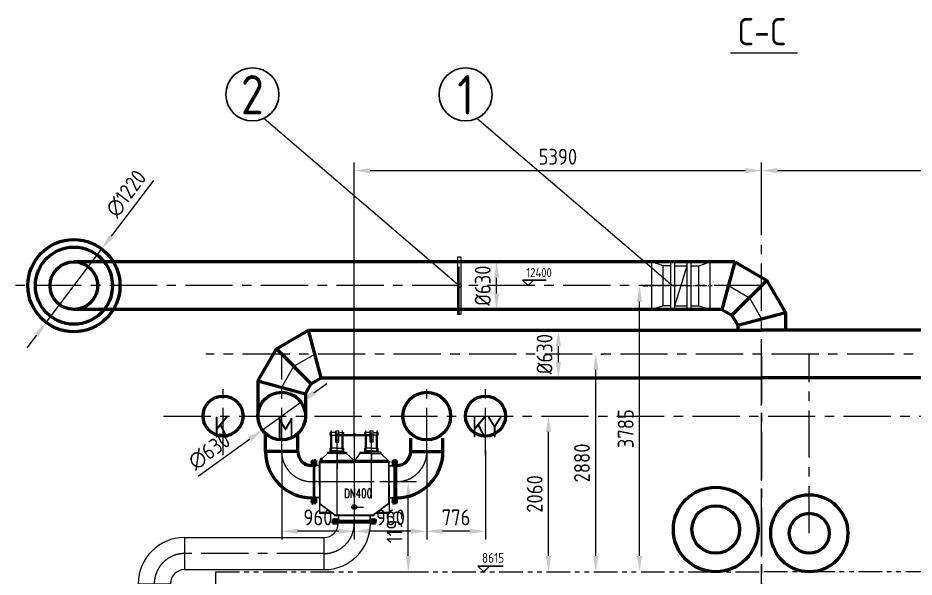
# Model space of a CAD drawing. Header units: millimetres. Extents: x 188205 to 604756, y -401673 to 15123.
# Drawn here: x 370636 to 382495, y -221985 to -214590 of the extents above; entities that cross this region are included whole.
import ezdxf
from ezdxf.enums import TextEntityAlignment as Align

# ---------------------------------------------------------------- set-up
doc = ezdxf.new("R2010")
doc.units = ezdxf.units.MM
doc.header["$LTSCALE"] = 500
for name, pattern in [('CENTER', [2, 1.25, -0.25, 0.25, -0.25]), ('CONTINOUS', [0]), ('DASHED2', [0.375, 0.25, -0.125]), ('PHANTOM2', [1.25, 0.625, -0.125, 0.125, -0.125, 0.125, -0.125])]:
    doc.linetypes.add(name, pattern=pattern)
for name, color, linetype, lineweight in [('2D', 4, 'PHANTOM2', 20), ('air-smoke', 5, 'Continuous', 50), ('BIAOZHU', 3, 'Continuous', 25), ('gas', 2, 'Continuous', 50), ('gas-smoke', 6, 'Continuous', 50), ('POU', 4, 'Continuous', 20), ('SHI', 7, 'Continuous', 40), ('WEN', 3, 'Continuous', 20), ('XU', 6, 'DASHED2', 20), ('ZHONG', 1, 'CENTER', 20), ('中心线', 1, 'CENTER', 18), ('尺寸', 4, 'Continuous', 18)]:
    doc.layers.add(name, color=color, linetype=linetype, lineweight=lineweight)
doc.layers.add('air', color=7, linetype='Continuous', lineweight=50, true_color=0x77bec0)
doc.layers.add('CENTR', color=1, linetype='CENTER')
doc.layers.add('dim', color=7, linetype='Continuous')
doc.styles.add('ACC', font='simplex.shx', dxfattribs={"width": 0.75, "bigfont": 'hztxt.shx'})
doc.styles.add('GB', font='gbenor.shx', dxfattribs={"bigfont": 'gbcbig.shx'})
doc.dimstyles.new('ISO-60', dxfattribs={"dimscale": 60, "dimtxt": 3.5, "dimasz": 3.5, "dimexe": 1.8, "dimexo": 1.25, "dimgap": 1.3, "dimtad": 1, "dimrnd": 1, "dimdsep": 46, "dimtxsty": 'GB', "dimcen": 0, "dimclrd": 3, "dimclre": 3, "dimclrt": 256, "dimadec": 0, "dimazin": 0, "dimtfac": 1, "dimtix": 1, "dimtmove": 0, "dimatfit": 3, "dimldrblk": 'DOTSMALL', "dimfxl": 0, "dimlwd": 20, "dimlwe": 20, "dimarcsym": 0})
pattern_1 = [(225, (8646.2436, 8383.133), (-2.245064, 2.245064), [])]
pattern_2 = [(315, (-8646.2567, 8383.133), (2.245064, 2.245064), [])]
pattern_3 = [(45, (-8100.633, -9139.6654), (-2.245064, 2.245064), [])]
pattern_4 = [(225.002762, (9715.9156, 8383.5757), (-2.2451723, 2.2449558), [])]
pattern_5 = [(315, (-9716.3328, 8383.133), (2.245064, 2.245064), [])]

# ---------------------------------------------------------------- blocks, each defined once
blk = doc.blocks.new('正标高')
at = {"layer": 'BIAOZHU'}
for p, q in [((-2.4, 2.4), (8, 2.4)), ((-2.4, 2.4), (0, 0)), ((2.4, 2.4), (0, 0))]:
    blk.add_line(p, q, dxfattribs=at)
at = {"layer": 'BIAOZHU', "style": 'GB'}
blk.add_attdef('1000', (-0.7624, 3.76), '', height=4, dxfattribs=at)
at = {"layer": 'BIAOZHU', "style": 'GB', "flags": 10}
blk.add_attdef('+', (-3.12, 3.76), '', height=4, dxfattribs=at)
blk = doc.blocks.new('A$C684A07F7')
for p, q in [((1105, 5914.01), (8325, 5914.01)), ((1105, 5014.01), (1105, 5914.01)), ((15545, 5914.01), (8325, 5914.01))]:
    blk.add_line(p, q)
at = {"layer": 'CENTR'}
blk.add_line((8325, 8765.59), (8325, -1633.89), dxfattribs=at)
at = {"layer": 'WEN'}
ref = blk.add_blockref('正标高', (4648.74, 5914.01), dxfattribs=dict(at, xscale=32, yscale=32, zscale=32))
ref.add_attrib('1000', '8615', (4624.34, 6034.33), dxfattribs={"layer": 'BIAOZHU', "height": 128, "style": 'GB'})
blk = doc.blocks.new('蝶阀-DN300')
at = {"linetype": 'CONTINOUS'}
for p, q in [((-220, 226), (220, 226)), ((-220, 226), (-220, 178)), ((-220, 202), (220, 202)), ((-220, 178), (220, 178)), ((-162, 178), (-162, 48)), ((-162, 178), (162, 48)), ((162, 178), (162, 48)), ((220, 226), (220, 178)), ((-220, 48), (220, 48)), ((-220, 48), (-220, 0)), ((-220, 24), (220, 24)), ((-220, 0), (220, 0)), ((220, 48), (220, 0))]:
    blk.add_line(p, q, dxfattribs=at)
at = {"layer": '中心线', "ltscale": 0.04}
for p, q in [((-198, 239), (-198, 164)), ((198, 239), (198, 164)), ((-198, -13), (-198, 62)), ((198, -13), (198, 62))]:
    blk.add_line(p, q, dxfattribs=at)
at = {"layer": '中心线', "ltscale": 0.1}
blk.add_line((0, 258), (0, -52), dxfattribs=at)
blk = doc.blocks.new('A$C14AE279B')
at = {"layer": 'POU'}
h = blk.add_hatch(dxfattribs=at)
h.set_pattern_fill('ANSI31', color=256, style=0)
h.set_pattern_definition(pattern_3)
h.paths.add_polyline_path([(38, 16), (69, 16), (69, 42), (42, 42), (39, 39), (38, 39)])
h.paths.add_polyline_path([(12, 39), (0, 39), (0, 16), (12, 16)])
h = blk.add_hatch(dxfattribs=at)
h.set_pattern_fill('ANSI31', color=256, style=0)
h.set_pattern_definition(pattern_3)
h.paths.add_polyline_path([(527, 39), (527, 39), (524, 42), (497, 42), (497, 16), (527, 16)])
h.paths.add_polyline_path([(553, 16), (565, 16), (565, 39), (553, 39)])
at = {"layer": 'SHI'}
for p, q in [((0, 39), (39, 39)), ((0, 16), (0, 39)), ((0, 16), (70, 16)), ((12, 16), (12, 39)), ((38, 16), (38, 39)), ((42, 42), (39, 39)), ((42, 42), (524, 42)), ((69, 16), (69, 42)), ((496, 16), (565, 16)), ((497, 16), (497, 42)), ((524, 42), (527, 39)), ((527, 39), (565, 39)), ((527, 16), (527, 39)), ((553, 16), (553, 39)), ((565, 16), (565, 39))]:
    blk.add_line(p, q, dxfattribs=at)
at = {"layer": 'ZHONG'}
for p, q in [((25, 0), (25, 52)), ((283, 0), (283, 52)), ((540, 0), (540, 52))]:
    blk.add_line(p, q, dxfattribs=at)
blk = doc.blocks.new('wf-3tf-dn400-a')
at = {"layer": 'POU'}
h = blk.add_hatch(dxfattribs=at)
h.set_pattern_fill('ANSI31', color=256, angle=-90, style=0)
h.set_pattern_definition(pattern_5)
h.paths.add_polyline_path([(-561, 244), (-561, 214), (-535, 214), (-535, 241), (-538, 244), (-538, 244)])
h.paths.add_polyline_path([(-538, 270), (-538, 282), (-561, 282), (-561, 270)])
h = blk.add_hatch(dxfattribs=at)
h.set_pattern_fill('ANSI31', color=256, style=0)
h.set_pattern_definition(pattern_1)
h.paths.add_polyline_path([(-509, 244), (-509, 214), (-535, 214), (-535, 241), (-532, 244), (-532, 244)])
h.paths.add_polyline_path([(-532, 270), (-532, 282), (-509, 282), (-509, 270)])
h = blk.add_hatch(dxfattribs=at)
h.set_pattern_fill('ANSI31', color=256, angle=-90, style=0)
h.set_pattern_definition(pattern_2)
h.paths.add_polyline_path([(509, 244), (509, 214), (535, 214), (535, 241), (532, 244), (532, 244)])
h.paths.add_polyline_path([(532, 270), (532, 282), (509, 282), (509, 270)])
h = blk.add_hatch(dxfattribs=at)
h.set_pattern_fill('ANSI31', color=256, style=0)
h.set_pattern_definition(pattern_4)
h.paths.add_polyline_path([(561, 244), (561, 214), (535, 214), (535, 241), (538, 244), (538, 244)])
h.paths.add_polyline_path([(538, 270), (538, 282), (561, 282), (561, 270)])
h = blk.add_hatch(dxfattribs=at)
h.set_pattern_fill('ANSI31', color=256, angle=-90, style=0)
h.set_pattern_definition(pattern_5)
h.paths.add_polyline_path([(-538, -245), (-538, -244), (-535, -241), (-535, -214), (-561, -214), (-561, -245)])
h.paths.add_polyline_path([(-561, -271), (-561, -283), (-538, -283), (-538, -271)])
h = blk.add_hatch(dxfattribs=at)
h.set_pattern_fill('ANSI31', color=256, style=0)
h.set_pattern_definition(pattern_1)
h.paths.add_polyline_path([(-532, -245), (-532, -244), (-535, -241), (-535, -214), (-509, -214), (-509, -245)])
h.paths.add_polyline_path([(-509, -271), (-509, -283), (-532, -283), (-532, -271)])
h = blk.add_hatch(dxfattribs=at)
h.set_pattern_fill('ANSI31', color=256, angle=-90, style=0)
h.set_pattern_definition(pattern_2)
h.paths.add_polyline_path([(532, -245), (532, -244), (535, -241), (535, -214), (509, -214), (509, -245)])
h.paths.add_polyline_path([(509, -271), (509, -283), (532, -283), (532, -271)])
h = blk.add_hatch(dxfattribs=at)
h.set_pattern_fill('ANSI31', color=256, style=0)
h.set_pattern_definition(pattern_4)
h.paths.add_polyline_path([(538, -245), (538, -244), (535, -241), (535, -214), (561, -214), (561, -245)])
h.paths.add_polyline_path([(561, -271), (561, -283), (538, -283), (538, -271)])
for p, q in [((-317, 615), (-317, 650)), ((-250, 650), (-317, 650)), ((-317, 615), (-250, 615)), ((-309, 444), (-309, 615)), ((-295, 444), (-295, 615)), ((-205, 666), (-250, 666)), ((-228, 624), (-20, 624)), ((-228, 612), (-20, 612)), ((-205, 650), (-139, 650)), ((-161, 444), (-161, 612)), ((-147, 444), (-147, 612)), ((-139, 624), (-139, 650)), ((-9, 624), (9, 624)), ((-9, 612), (9, 612)), ((20, 624), (227, 624)), ((20, 612), (228, 612)), ((139, 624), (139, 650)), ((205, 650), (139, 650)), ((147, 444), (147, 612)), ((161, 444), (161, 612)), ((250, 667), (205, 667)), ((250, 650), (317, 650)), ((317, 615), (250, 615)), ((295, 444), (295, 615)), ((309, 444), (309, 615)), ((317, 615), (317, 650)), ((-205, 548), (-250, 548)), ((250, 548), (205, 548)), ((-352, 374), (-429, 304)), ((-352, 389), (-352, 374)), ((-352, 389), (-228, 389)), ((-228, 374), (-352, 374)), ((-317, 389), (-317, 444)), ((-228, 444), (-317, 444)), ((-317, 409), (-139, 409)), ((-228, 409), (-317, 409)), ((-228, 444), (-139, 444)), ((-228, 409), (-139, 409)), ((-228, 389), (-104, 389)), ((-228, 374), (-104, 374)), ((-139, 389), (-139, 444)), ((-104, 389), (-104, 374)), ((-104, 374), (-1, 282)), ((75, 374), (4, 282)), ((75, 389), (75, 374)), ((75, 389), (228, 389)), ((228, 374), (75, 374)), ((139, 389), (139, 444)), ((228, 444), (139, 444)), ((139, 409), (317, 409)), ((228, 409), (139, 409)), ((205, 409), (196, 409)), ((199, 409), (199, 389)), ((251, 409), (205, 409)), ((240, 409), (215, 409)), ((228, 444), (317, 444)), ((228, 409), (317, 409)), ((351, 389), (228, 389)), ((228, 374), (351, 374)), ((256, 409), (256, 389)), ((317, 389), (317, 444)), ((351, 389), (351, 374)), ((351, 374), (451, 282)), ((-465, 265), (-465, 253)), ((-465, 265), (-228, 265)), ((-465, 253), (-228, 253)), ((-460, -45), (-460, 253)), ((-454, 253), (-454, -287)), ((-451, 284), (-453, 282)), ((-453, 282), (-228, 282)), ((-453, 270), (-453, 282)), ((-453, 270), (-228, 270)), ((-453, 270), (-453, 265)), ((-451, 286), (-451, 282)), ((-429, 308), (-447, 308)), ((-447, 308), (-447, 286)), ((-438, 286), (-440, 282)), ((-438, 282), (-436, 286)), ((-429, 286), (-429, 308)), ((-425, 286), (-425, 282)), ((228, 282), (-228, 282)), ((228, 270), (-228, 270)), ((-228, 265), (0, 265)), ((-1, 265), (-228, 265)), ((-228, 253), (0, 253)), ((-1, 270), (-1, 282)), ((-1, 270), (-1, 265)), ((-1, 265), (-1, 253)), ((0, 253), (-1, 253)), ((228, 265), (0, 265)), ((0, 253), (3, 253)), ((0, 253), (0, 253)), ((228, 253), (0, 253)), ((0, 253), (3, 253)), ((4, 282), (228, 282)), ((4, 270), (4, 282)), ((4, 270), (228, 270)), ((4, 270), (4, 265)), ((4, 265), (4, 253)), ((4, 265), (228, 265)), ((451, 282), (228, 282)), ((451, 270), (228, 270)), ((465, 265), (228, 265)), ((465, 253), (228, 253)), ((435, 265), (435, 265)), ((451, 270), (451, 282)), ((451, 270), (451, 265)), ((451, 265), (451, 265)), ((454, 253), (454, -287)), ((460, -45), (460, 253)), ((460, -45), (460, 253)), ((465, 265), (465, 253)), ((-545, 212), (-545, -213)), ((-460, 212), (-525, 212)), ((-525, 212), (-525, -213)), ((-454, 208), (-525, 208)), ((454, 208), (525, 208)), ((460, 212), (525, 212)), ((525, 212), (525, -213)), ((545, 212), (545, -213)), ((-460, -45), (-460, -290)), ((460, -45), (460, -290)), ((-460, -208), (-525, -208)), ((-460, -213), (-525, -213)), ((-460, -208), (-454, -208)), ((460, -208), (525, -208)), ((460, -213), (525, -213)), ((-460, -290), (-454, -287)), ((-460, -290), (-261, -440)), ((-460, -290), (-460, -420)), ((-454, -287), (-253, -440)), ((454, -287), (253, -440)), ((460, -290), (261, -440)), ((460, -290), (460, -420)), ((-301, -410), (-460, -410)), ((-288, -420), (-460, -420)), ((-261, -440), (261, -440)), ((-261, -440), (-261, -450)), ((261, -450), (-261, -450)), ((-212, -450), (-212, -515)), ((-208, -450), (-208, -515)), ((208, -450), (208, -515)), ((212, -450), (212, -515)), ((261, -440), (261, -450)), ((460, -420), (288, -420)), ((460, -410), (301, -410)), ((212, -515), (-212, -515))]:
    blk.add_line(p, q)
for points in [[(-205, 624), (-205, 666), (-250, 666), (-250, 524), (-205, 524), (-205, 612)], [(250, 615), (250, 667), (205, 667), (205, 624)], [(205, 612), (205, 525), (250, 525), (250, 615)]]:
    blk.add_lwpolyline(points)
for points in [[(-20, 627), (-9, 627), (-9, 610), (-20, 610)], [(20, 627), (9, 627), (9, 610), (20, 610)], [(-451, 286), (-425, 286), (-425, 301), (-451, 301)]]:
    blk.add_lwpolyline(points, close=True)
for centre, radius in [((-228, 618), 6), ((0, 618), 6), ((228, 619), 6), ((0, -336), 32), ((0, -336), 13.5)]:
    blk.add_circle(centre, radius)
at = {"layer": 'SHI'}
for p, q in [((-561, 282), (-561, 213)), ((-561, 282), (-538, 282)), ((-561, 270), (-538, 270)), ((-561, 244), (-538, 244)), ((-538, 282), (-538, 244)), ((-535, 241), (-538, 244)), ((-535, 241), (-532, 244)), ((-535, 241), (-535, -241)), ((-535, 241), (-535, -241)), ((-532, 282), (-532, 244)), ((-509, 282), (-532, 282)), ((-509, 270), (-532, 270)), ((-509, 244), (-532, 244)), ((-509, 282), (-509, 213)), ((509, 282), (509, 213)), ((509, 282), (532, 282)), ((509, 270), (532, 270)), ((509, 244), (532, 244)), ((532, 282), (532, 244)), ((535, 241), (532, 244)), ((535, 241), (538, 244)), ((535, 241), (535, -241)), ((535, 241), (535, -241)), ((538, 282), (538, 244)), ((561, 282), (538, 282)), ((561, 270), (538, 270)), ((561, 244), (538, 244)), ((561, 282), (561, 213)), ((-561, 214), (-535, 214)), ((-509, 214), (-535, 214)), ((509, 214), (535, 214)), ((561, 214), (535, 214)), ((-561, -213), (-561, -283)), ((-561, -214), (-535, -214)), ((-509, -214), (-535, -214)), ((-509, -213), (-509, -283)), ((509, -213), (509, -283)), ((509, -214), (535, -214)), ((561, -214), (535, -214)), ((561, -213), (561, -283)), ((-561, -245), (-538, -245)), ((-561, -271), (-538, -271)), ((-561, -283), (-538, -283)), ((-535, -241), (-538, -244)), ((-538, -244), (-538, -283)), ((-535, -241), (-532, -244)), ((-532, -244), (-532, -283)), ((-509, -245), (-532, -245)), ((-509, -271), (-532, -271)), ((-509, -283), (-532, -283)), ((509, -245), (532, -245)), ((509, -271), (532, -271)), ((509, -283), (532, -283)), ((535, -241), (532, -244)), ((532, -244), (532, -283)), ((535, -241), (538, -244)), ((538, -244), (538, -283)), ((561, -245), (538, -245)), ((561, -271), (538, -271)), ((561, -283), (538, -283))]:
    blk.add_line(p, q, dxfattribs=at)
at = {"layer": 'ZHONG'}
for p, q in [((-577, 257), (-525, 257)), ((-493, 257), (-545, 257)), ((493, 257), (545, 257)), ((577, 257), (525, 257)), ((577, 0), (525, 0)), ((-577, 0), (-525, 0)), ((-493, 0), (-545, 0)), ((493, 0), (545, 0)), ((-577, -258), (-525, -258)), ((-493, -258), (-545, -258)), ((493, -258), (545, -258)), ((577, -258), (525, -258))]:
    blk.add_line(p, q, dxfattribs=at)
at = {"layer": '中心线'}
for p, q in [((-250, 650), (-317, 650)), ((-302, 409), (-302, 677)), ((-228, -440), (-228, 650)), ((-205, 650), (-139, 650)), ((-154, 409), (-154, 677)), ((0, 624), (0, -643)), ((205, 650), (139, 650)), ((154, 409), (154, 677)), ((228, 293), (228, 650)), ((250, 650), (317, 650)), ((302, 409), (302, 677)), ((-228, 168), (-228, 540)), ((228, 168), (228, 540)), ((-299, 409), (-299, 444)), ((-228, 409), (-228, 171)), ((-156, 409), (-156, 444)), ((0, 399), (0, -620)), ((0, 373), (0, -643)), ((156, 409), (156, 444)), ((199, 409), (199, 389)), ((228, 409), (228, 296)), ((256, 409), (256, 389)), ((299, 409), (299, 444)), ((-16, 282), (-16, 253)), ((19, 282), (19, 253)), ((19, 265), (19, 253)), ((19, 265), (19, 253)), ((19, 265), (19, 253)), ((227, -223), (228, 306)), ((436, 282), (436, 253)), ((-227, -223), (-228, 181)), ((-615, 0), (653, 0)), ((-363, 0), (653, 0)), ((-32, -336), (122, -336)), ((0, -255), (0, -417))]:
    blk.add_line(p, q, dxfattribs=at)
at = {"layer": '尺寸'}
for p, q in [((-446, 308), (-446, 301)), ((-430, 301), (-430, 308)), ((0, -233), (0, -440)), ((0, -336), (111, -336)), ((454, -287), (460, -290))]:
    blk.add_line(p, q, dxfattribs=at)
blk.add_arc((0, -336), 12.5, 89.9993, 0, dxfattribs=at)
at = {"layer": '尺寸', "xscale": -1, "rotation": 180}
blk.add_blockref('A$C14AE279B', (-282, -483), dxfattribs=at)
at = {"layer": '尺寸'}
blk.add_blockref('A$C14AE279B', (-282, -567), dxfattribs=at)
at = {"layer": 'dim', "style": 'ACC', "width": 0.7}
blk.add_text('DN400', height=120, dxfattribs=at).set_placement((-135, -214))
blk = doc.blocks.new('波纹管-DN300')
at = {"ltscale": 0.5}
for p, q in [((-166, 204), (0, 204)), ((-166, 168), (0, 168)), ((-166, 132), (0, 132)), ((166, 204), (0, 204)), ((166, 168), (0, 168)), ((166, 132), (0, 132)), ((-166, 96), (0, 96)), ((-166, 60), (0, 60)), ((-166, 23), (0, 23)), ((166, 96), (0, 96)), ((166, 60), (0, 60)), ((166, 23), (0, 23))]:
    blk.add_line(p, q, dxfattribs=at)
at = {"linetype": 'CONTINOUS'}
for p, q in [((162, 228), (-163, 228)), ((-163, 228), (-163, 204)), ((162, 228), (162, 204)), ((-163, 23), (-163, 0)), ((162, 0), (-163, 0)), ((162, 23), (162, 0))]:
    blk.add_line(p, q, dxfattribs=at)
at = {"ltscale": 0.5}
for centre, major_axis, start_param, end_param in [((-166, 186), (-0.4, 18.1), -0.023739, 3.117854), ((-166, 114), (-0.4, 18.1), -0.023739, 3.117854), ((-166, 150), (-0.2, 18.1), 3.129948, 6.271541), ((166, 150), (-0.4, 18.1), -0.023739, 3.117854), ((166, 186), (-0.2, 18.1), 3.129948, 6.271541), ((166, 114), (-0.2, 18.1), 3.129948, 6.271541), ((-166, 42), (-0.4, 18.1), -0.023739, 3.117854), ((-166, 78), (0.5, 18.1), 3.166909, 6.308502), ((166, 78), (0.6, 18.1), 0.034016, 3.175609), ((166, 42), (-0.2, 18.1), 3.129948, 6.271541)]:
    blk.add_ellipse(centre, major_axis=major_axis, ratio=1, start_param=start_param, end_param=end_param, dxfattribs=at)
at = {"layer": 'ZHONG', "linetype": 'CONTINOUS'}
blk.add_line((0, -31), (0, 254), dxfattribs=at)
blk = doc.blocks.new('gas-b1')
for p, q in [((513, 374), (87, 374)), ((-1946, 187), (-1946, -239)), ((-1946, 187), (-100, 187)), ((-100, -239), (-100, 187)), ((-1946, -239), (-100, -239)), ((-2559, -426), (-2133, -426)), ((-2559, -426), (-2559, -1290)), ((-2133, -426), (-2133, -1290)), ((-2559, -1290), (-2133, -1290)), ((-2508, -1440), (-2559, -1290)), ((-2183, -1440), (-2133, -1290)), ((-2508, -1440), (-2508, -1593)), ((-2508, -1440), (-2183, -1440)), ((-2183, -1440), (-2183, -1593)), ((-2508, -1819), (-2508, -3415)), ((-2183, -1819), (-2183, -3415))]:
    blk.add_line(p, q)
for centre, radius, start, end in [((-100, 374), 187, 270, 0), ((-100, 374), 613, 270, 0), ((-1946, -426), 613, 90, 180), ((-1946, -426), 187, 90, 180)]:
    blk.add_arc(centre, radius, start, end)
at = {"layer": 'WEN'}
blk.add_line((-261, 1138), (-361, 1138), dxfattribs=at)
at = {"layer": 'XU'}
for p, q in [((-2508, -1080), (-2508, -1440)), ((-2183, -1080), (-2183, -1440))]:
    blk.add_line(p, q, dxfattribs=at)
blk.add_circle((-2346, -1080), 162, dxfattribs=at)
at = {"layer": 'ZHONG', "linetype": 'CENTER'}
for p, q in [((-100, -26), (-1946, -26)), ((-2346, -400), (-2346, -3643))]:
    blk.add_line(p, q, dxfattribs=at)
for centre, start, end in [((-100, 374), 270, 0), ((-1946, -426), 90, 180)]:
    blk.add_arc(centre, 400, start, end, dxfattribs=at)
for name, p in [('wf-3tf-dn400-a', (300, 925)), ('蝶阀-DN300', (-2346, -1819)), ('波纹管-DN300', (-2346, -3643))]:
    blk.add_blockref(name, p)
blk = doc.blocks.new('*D276')
at = {"layer": 'Defpoints', "color": 0}
for p in [(375350, -220723), (375802, -220723), (375350, -221916)]:
    blk.add_point(p, dxfattribs=at)
at = {"layer": 'WEN', "color": 3, "lineweight": 20}
for p, q in [((375425, -220723), (375910, -220723)), ((375802, -221706), (375802, -220933)), ((375425, -221916), (375910, -221916))]:
    blk.add_line(p, q, dxfattribs=at)
at = {"layer": 'WEN', "color": 3}
for points in [[(375767, -220933), (375837, -220933), (375802, -220723)], [(375767, -221706), (375837, -221706), (375802, -221916)]]:
    blk.add_solid(points, dxfattribs=at)
at = {"layer": 'WEN', "insert": (375619, -221319), "char_height": 210, "attachment_point": 5, "rotation": 90, "style": 'GB'}
blk.add_mtext('1193', dxfattribs=at)
blk = doc.blocks.new('_DotSmall')
at = {"color": 0, "linetype": 'ByBlock', "const_width": 0.5}
blk.add_lwpolyline([(-0.0625, 0, 1), (0.0625, 0, 1)], format="xyb", close=True, dxfattribs=at)
blk = doc.blocks.new('*D277')
at = {"layer": 'Defpoints', "color": 0}
for p in [(378276, -219036), (378283, -219036), (378276, -221916)]:
    blk.add_point(p, dxfattribs=at)
at = {"layer": 'WEN', "color": 3, "lineweight": 20}
for p, q in [((378351, -219036), (378391, -219036)), ((378283, -221706), (378283, -219246)), ((378351, -221916), (378391, -221916))]:
    blk.add_line(p, q, dxfattribs=at)
at = {"layer": 'WEN', "color": 3}
for points in [[(378248, -219246), (378318, -219246), (378283, -219036)], [(378248, -221706), (378318, -221706), (378283, -221916)]]:
    blk.add_solid(points, dxfattribs=at)
at = {"layer": 'WEN', "insert": (378100, -220476), "char_height": 210, "attachment_point": 5, "rotation": 90, "style": 'GB'}
blk.add_mtext('2880', dxfattribs=at)
blk = doc.blocks.new('*D278')
at = {"layer": 'Defpoints', "color": 0}
for p in [(377649, -219856), (377657, -219856), (377649, -221916)]:
    blk.add_point(p, dxfattribs=at)
at = {"layer": 'WEN', "color": 3, "lineweight": 20}
for p, q in [((377724, -219856), (377765, -219856)), ((377657, -221706), (377657, -220066)), ((377724, -221916), (377765, -221916))]:
    blk.add_line(p, q, dxfattribs=at)
at = {"layer": 'WEN', "color": 3}
for points in [[(377622, -220066), (377692, -220066), (377657, -219856)], [(377622, -221706), (377692, -221706), (377657, -221916)]]:
    blk.add_solid(points, dxfattribs=at)
at = {"layer": 'WEN', "insert": (377474, -220886), "char_height": 210, "attachment_point": 5, "rotation": 90, "style": 'GB'}
blk.add_mtext('2060', dxfattribs=at)
blk = doc.blocks.new('*D279')
at = {"layer": 'Defpoints', "color": 0}
for p in [(378835, -218131), (378862, -218131), (378835, -221916)]:
    blk.add_point(p, dxfattribs=at)
at = {"layer": 'WEN', "color": 3, "lineweight": 20}
for p, q in [((378910, -218131), (378970, -218131)), ((378862, -221706), (378862, -218341)), ((378910, -221916), (378970, -221916))]:
    blk.add_line(p, q, dxfattribs=at)
at = {"layer": 'WEN', "color": 3}
for points in [[(378827, -218341), (378897, -218341), (378862, -218131)], [(378827, -221706), (378897, -221706), (378862, -221916)]]:
    blk.add_solid(points, dxfattribs=at)
at = {"layer": 'WEN', "insert": (378679, -220023), "char_height": 210, "attachment_point": 5, "rotation": 90, "style": 'GB'}
blk.add_mtext('3785', dxfattribs=at)
blk = doc.blocks.new('*D280')
at = {"layer": 'Defpoints', "color": 0}
for p in [(380476, -216609), (380476, -217318), (375086, -220228)]:
    blk.add_point(p, dxfattribs=at)
at = {"layer": 'WEN', "color": 3, "lineweight": 20}
for p, q in [((375086, -220153), (375086, -216501)), ((380476, -217243), (380476, -216501)), ((375296, -216609), (380266, -216609))]:
    blk.add_line(p, q, dxfattribs=at)
at = {"layer": 'WEN', "color": 3}
for points in [[(375296, -216574), (375296, -216644), (375086, -216609)], [(380266, -216574), (380266, -216644), (380476, -216609)]]:
    blk.add_solid(points, dxfattribs=at)
at = {"layer": 'WEN', "insert": (377781, -216426), "char_height": 210, "attachment_point": 5, "style": 'GB'}
blk.add_mtext('5390', dxfattribs=at)
blk = doc.blocks.new('*D281')
at = {"layer": 'Defpoints', "color": 0}
for p in [(385866, -216609), (380476, -217318), (385866, -220265)]:
    blk.add_point(p, dxfattribs=at)
at = {"layer": 'WEN', "color": 3, "lineweight": 20}
for p, q in [((380476, -217243), (380476, -216501)), ((385866, -220190), (385866, -216501)), ((380686, -216609), (385656, -216609))]:
    blk.add_line(p, q, dxfattribs=at)
at = {"layer": 'WEN', "color": 3}
for points in [[(380686, -216574), (380686, -216644), (380476, -216609)], [(385656, -216574), (385656, -216644), (385866, -216609)]]:
    blk.add_solid(points, dxfattribs=at)
at = {"layer": 'WEN', "insert": (383171, -216426), "char_height": 210, "attachment_point": 5, "style": 'GB'}
blk.add_mtext('5390', dxfattribs=at)
blk = doc.blocks.new('*D283')
at = {"layer": 'Defpoints', "color": 0}
for p in [(376046, -220234), (376822, -220234), (376046, -221379)]:
    blk.add_point(p, dxfattribs=at)
at = {"layer": 'WEN', "color": 3, "lineweight": 20}
for p, q in [((376046, -220309), (376046, -221487)), ((376822, -220309), (376822, -221487)), ((376612, -221379), (376256, -221379))]:
    blk.add_line(p, q, dxfattribs=at)
at = {"layer": 'WEN', "color": 3}
for points in [[(376256, -221344), (376256, -221414), (376046, -221379)], [(376612, -221344), (376612, -221414), (376822, -221379)]]:
    blk.add_solid(points, dxfattribs=at)
at = {"layer": 'WEN', "insert": (376434, -221196), "char_height": 210, "attachment_point": 5, "style": 'GB'}
blk.add_mtext('776', dxfattribs=at)
blk = doc.blocks.new('*D284')
at = {"layer": 'Defpoints', "color": 0}
for p in [(376046, -220234), (375086, -220660), (375086, -221379)]:
    blk.add_point(p, dxfattribs=at)
at = {"layer": 'WEN', "color": 3, "lineweight": 20}
for p, q in [((376046, -220309), (376046, -221487)), ((375086, -220735), (375086, -221487)), ((375836, -221379), (375296, -221379))]:
    blk.add_line(p, q, dxfattribs=at)
at = {"layer": 'WEN', "color": 3}
for points in [[(375296, -221344), (375296, -221414), (375086, -221379)], [(375836, -221344), (375836, -221414), (376046, -221379)]]:
    blk.add_solid(points, dxfattribs=at)
at = {"layer": 'WEN', "insert": (375566, -221196), "char_height": 210, "attachment_point": 5, "style": 'GB'}
blk.add_mtext('960', dxfattribs=at)
blk = doc.blocks.new('*D285')
at = {"layer": 'Defpoints', "color": 0}
for p in [(374126, -220273), (375086, -220660), (374126, -221379)]:
    blk.add_point(p, dxfattribs=at)
at = {"layer": 'WEN', "color": 3, "lineweight": 20}
for p, q in [((374126, -220348), (374126, -221487)), ((375086, -220735), (375086, -221487)), ((374876, -221379), (374336, -221379))]:
    blk.add_line(p, q, dxfattribs=at)
at = {"layer": 'WEN', "color": 3}
for points in [[(374336, -221344), (374336, -221414), (374126, -221379)], [(374876, -221344), (374876, -221414), (375086, -221379)]]:
    blk.add_solid(points, dxfattribs=at)
at = {"layer": 'WEN', "insert": (374606, -221196), "char_height": 210, "attachment_point": 5, "style": 'GB'}
blk.add_mtext('960', dxfattribs=at)
blk = doc.blocks.new('*D253')
at = {"layer": 'Defpoints', "color": 0}
for p in [(376946, -217816), (376970, -217816), (376946, -218446)]:
    blk.add_point(p, dxfattribs=at)
at = {"layer": 'WEN', "color": 3, "lineweight": 20}
for p, q in [((377021, -217816), (377078, -217816)), ((376970, -218236), (376970, -218026)), ((377021, -218446), (377078, -218446))]:
    blk.add_line(p, q, dxfattribs=at)
at = {"layer": 'WEN', "color": 3}
for points in [[(376935, -218026), (377005, -218026), (376970, -217816)], [(376935, -218236), (377005, -218236), (376970, -218446)]]:
    blk.add_solid(points, dxfattribs=at)
at = {"layer": 'WEN', "insert": (376787, -218131), "char_height": 210, "attachment_point": 5, "rotation": 90, "style": 'GB'}
blk.add_mtext('%%c630', dxfattribs=at)
blk = doc.blocks.new('*D259')
at = {"layer": 'Defpoints', "color": 0}
for p in [(377762, -218721), (377788, -218721), (377762, -219351)]:
    blk.add_point(p, dxfattribs=at)
at = {"layer": 'WEN', "color": 3, "lineweight": 20}
for p, q in [((377837, -218721), (377896, -218721)), ((377788, -219141), (377788, -218931)), ((377837, -219351), (377896, -219351))]:
    blk.add_line(p, q, dxfattribs=at)
at = {"layer": 'WEN', "color": 3}
for points in [[(377753, -218931), (377823, -218931), (377788, -218721)], [(377753, -219141), (377823, -219141), (377788, -219351)]]:
    blk.add_solid(points, dxfattribs=at)
at = {"layer": 'WEN', "insert": (377605, -219036), "char_height": 210, "attachment_point": 5, "rotation": 90, "style": 'GB'}
blk.add_mtext('%%c630', dxfattribs=at)
blk = doc.blocks.new('*D244')
at = {"layer": 'Defpoints', "color": 0}
for p in [(371744, -217644), (371008, -218617)]:
    blk.add_point(p, dxfattribs=at)
at = {"layer": 'WEN', "color": 3, "lineweight": 20}
for p, q in [((372430, -216738), (371871, -217477)), ((371008, -218617), (371744, -217644)), ((370882, -218785), (370755, -218952))]:
    blk.add_line(p, q, dxfattribs=at)
at = {"layer": 'WEN', "color": 3}
for points in [[(371843, -217456), (371899, -217498), (371744, -217644)], [(370854, -218764), (370909, -218806), (371008, -218617)]]:
    blk.add_solid(points, dxfattribs=at)
at = {"layer": 'WEN', "insert": (372068, -216913), "char_height": 210, "attachment_point": 5, "rotation": 52.8856, "style": 'GB'}
blk.add_mtext('∅1220', dxfattribs=at)
blk = doc.blocks.new('*D286')
at = {"layer": 'Defpoints', "color": 0}
for p in [(374382, -219672), (373871, -220040)]:
    blk.add_point(p, dxfattribs=at)
at = {"layer": 'WEN', "color": 3, "lineweight": 20}
for p, q in [((374553, -219549), (374723, -219427)), ((374382, -219672), (373871, -220040)), ((373019, -220652), (373700, -220162))]:
    blk.add_line(p, q, dxfattribs=at)
at = {"layer": 'WEN', "color": 3}
for points in [[(374532, -219521), (374573, -219578), (374382, -219672)], [(373680, -220134), (373721, -220191), (373871, -220040)]]:
    blk.add_solid(points, dxfattribs=at)
at = {"layer": 'WEN', "insert": (373168, -220320), "char_height": 210, "attachment_point": 5, "rotation": 35.7319, "style": 'GB'}
blk.add_mtext('∅630', dxfattribs=at)
blk = doc.blocks.new('流量孔板')
at = {"layer": 'WEN'}
blk.add_lwpolyline([(-375, -25), (375, -25), (375, 25), (-375, 25)], close=True, dxfattribs=at)
blk.add_circle((0, 0), 25, dxfattribs=at)
at = {"layer": 'ZHONG'}
blk.add_line((-375, 0), (375, 0), dxfattribs=at)
blk = doc.blocks.new('jt-dn500-a')
at = {"linetype": 'CONTINOUS'}
for p, q in [((-386, -315), (-386, 315)), ((-136, 264), (-236, 264)), ((-236, -265), (-236, 264)), ((-136, -320), (-136, 320)), ((-80, -320), (-80, 320)), ((80, -320), (80, 320)), ((136, -320), (136, 320)), ((136, 264), (236, 264)), ((236, -265), (236, 264)), ((386, -315), (386, 315)), ((-136, -265), (-236, -265)), ((136, -265), (236, -265))]:
    blk.add_line(p, q, dxfattribs=at)
for p, q in [((-236, 264), (-386, 315)), ((-136, 320), (-80, 320)), ((-80, 264), (80, 264)), ((-80, -265), (80, 264)), ((80, 320), (136, 320)), ((236, 264), (386, 315)), ((-236, -265), (-386, -315)), ((-136, -320), (-80, -320)), ((-80, -265), (80, -265)), ((80, -320), (136, -320)), ((236, -265), (386, -315))]:
    blk.add_line(p, q)
at = {"layer": '中心线', "ltscale": 0.1}
blk.add_line((-420, 0), (412, 0), dxfattribs=at)
blk = doc.blocks.new('序号')
at = {"layer": 'BIAOZHU'}
blk.add_circle((0, -5.4), 5.4, dxfattribs=at)
at = {"layer": 'BIAOZHU', "style": 'GB', "flags": 8}
blk.add_attdef('序号', text='', height=8, dxfattribs=at).set_placement((0, -5.48), align=Align.MIDDLE)

msp = doc.modelspace()

# ---------------------------------------------------------------- linework, layer by layer
at = {"layer": 'air'}
msp.add_circle((373350.369, -219855.766), 264.5, dxfattribs=at)
at = {"layer": 'air-smoke'}
for centre, radius in [((376822.369, -219855.766), 264.5), ((381107.82, -221405.766), 510), ((381107.82, -221405.766), 264.5)]:
    msp.add_circle(centre, radius, dxfattribs=at)
at = {"layer": 'gas'}
for p, q in [((380121.542, -217815.766), (371376.369, -217815.766)), ((380121.542, -217815.766), (379952.734, -218445.766)), ((380121.542, -217815.766), (380546.195, -218060.94)), ((380085.003, -218522.132), (380546.195, -218060.94)), ((380546.195, -218060.94), (380791.369, -218485.593)), ((379952.734, -218445.766), (371376.369, -218445.766)), ((379952.734, -218445.766), (380085.003, -218522.132)), ((380085.003, -218522.132), (380161.369, -218654.401)), ((380161.369, -218654.401), (380791.369, -218485.593)), ((380791.369, -218485.593), (380791.369, -218720.766)), ((380161.369, -218654.401), (380161.369, -218720.766)), ((374056.542, -218965.94), (374481.195, -218720.766)), ((374650.003, -219350.766), (374481.195, -218720.766)), ((374481.195, -218720.766), (380476.369, -218720.766)), ((386471.542, -218720.766), (380476.369, -218720.766)), ((373811.369, -219390.593), (374056.542, -218965.94)), ((374517.734, -219427.132), (374056.542, -218965.94)), ((373811.369, -219390.593), (374441.369, -219559.401)), ((373811.369, -219390.593), (373811.369, -219855.766)), ((374517.734, -219427.132), (374650.003, -219350.766)), ((374650.003, -219350.766), (380476.369, -219350.766)), ((386302.734, -219350.766), (380476.369, -219350.766)), ((374441.369, -219559.401), (374517.734, -219427.132)), ((374441.369, -219559.401), (374441.369, -219855.766)), ((373912.346, -220323.151), (373912.343, -220086.889)), ((374338.346, -220323.145), (374338.343, -220088.773)), ((374338.346, -220323.145), (373912.346, -220323.151))]:
    msp.add_line(p, q, dxfattribs=at)
for centre, radius in [((371376.369, -218130.766), 610), ((371376.369, -218130.766), 510), ((371376.369, -218130.766), 315), ((374126.369, -219855.766), 315)]:
    msp.add_circle(centre, radius, dxfattribs=at)
for radius in [613, 187]:
    msp.add_arc((374525.346, -220323.143), radius, 180.0007863, 270.0007863, dxfattribs=at)
at = {"layer": 'gas-smoke'}
for p, q in [((375834.392, -220323.135), (375834.392, -220146.003)), ((376260.392, -220323.135), (376260.392, -220145.931)), ((375834.392, -220323.135), (376260.392, -220323.135))]:
    msp.add_line(p, q, dxfattribs=at)
for centre, radius in [((376046.369, -219855.766), 315), ((379870.199, -221355.766), 560), ((379870.199, -221355.766), 315)]:
    msp.add_circle(centre, radius, dxfattribs=at)
for radius in [187, 613]:
    msp.add_arc((375647.392, -220323.135), radius, 270, 0, dxfattribs=at)
at = {"layer": 'WEN'}
for p, q in [((380065.809, -215051.565), (380953.314, -215051.565)), ((373888.802, -215917.247), (376476.369, -218130.766)), ((376709.981, -215917.247), (379297.548, -218130.766)), ((375647.392, -220510.135), (375647.392, -220936.135))]:
    msp.add_line(p, q, dxfattribs=at)
at = {"layer": 'ZHONG'}
for p, q in [((380476.369, -229463.66), (380476.369, -217127.052)), ((380476.369, -218130.766), (370386.5, -218130.766)), ((380037.138, -218130.766), (380315.599, -218291.536)), ((380315.599, -218291.536), (380476.369, -218569.997)), ((389232.752, -219035.766), (373123.576, -219035.766)), ((374126.369, -220373.141), (374126.369, -219035.766)), ((374287.138, -219196.536), (374565.599, -219035.766)), ((381107.82, -221405.766), (381107.82, -219035.766)), ((374126.369, -219474.997), (374287.138, -219196.536)), ((373350.369, -220373.141), (373350.369, -219398.486)), ((376046.369, -220373.141), (376046.369, -219398.486)), ((376822.369, -220373.141), (376822.369, -219398.486)), ((372562.257, -219855.766), (388585.855, -219855.766))]:
    msp.add_line(p, q, dxfattribs=at)
at = {"layer": 'ZHONG', "linetype": 'CENTER'}
for centre, start, end in [((374525.346, -220323.143), 180.0007863, 270.0007863), ((375647.392, -220323.135), 270, 0)]:
    msp.add_arc(centre, 400, start, end, dxfattribs=at)

# ---------------------------------------------------------------- block references
ref = msp.add_blockref('正标高', (377386.227, -218130.766), dxfattribs=dict(xscale=30, yscale=30, zscale=30))
ref.add_attrib('1000', '12400', (377363.355, -218017.966), dxfattribs={"layer": 'BIAOZHU', "height": 120, "style": 'GB'})
at = {"layer": '2D'}
msp.add_blockref('A$C684A07F7', (372151.368, -227829.773), dxfattribs=at)
at = {"layer": 'WEN', "xscale": 65, "yscale": 65, "zscale": 65}
for p, values in [((373738.658, -215249.446), {'序号': '2'}), ((376559.838, -215249.446), {'序号': '1'})]:
    msp.add_blockref('序号', p, dxfattribs=at).add_auto_attribs(values)
at = {"layer": 'WEN', "rotation": 90}
msp.add_blockref('流量孔板', (376476.369, -218130.766), dxfattribs=at)
at = {"layer": 'WEN'}
for name, p in [('jt-dn500-a', (379410.369, -218130.766)), ('gas-b1', (374786.363, -221648.136))]:
    msp.add_blockref(name, p, dxfattribs=at)

# ---------------------------------------------------------------- texts
at = {"layer": 'WEN', "style": 'GB'}
for s, height, p in [('C-C', 360, (380156.995, -214950.864)), ('KY', 280, (376640.023, -220141.086))]:
    msp.add_text(s, height=height, dxfattribs=at).set_placement(p)
for s, p in [('K', (373227.291, -220141.086)), ('M', (374061.033, -220159.45))]:
    msp.add_text(s, height=280, rotation=360, dxfattribs=at).set_placement(p)

# ---------------------------------------------------------------- dimensions: what is measured, and where the dimension line sits
at = {"layer": 'WEN'}
dim = msp.add_linear_dim(base=(380476.3687, -216609.2247), p1=(375086.3735, -220227.7957), p2=(380476.3687, -217317.7613), dimstyle='ISO-60', dxfattribs=at)
dim.commit()
dim.dimension.update_dxf_attribs({"geometry": '*D280', "text_midpoint": (377781.3711, -216426.2247)})
dim = msp.add_linear_dim(base=(385866.369, -216609.225), p1=(380476.369, -217317.761), p2=(385866.369, -220264.897), dimstyle='ISO-60', override={"dimtmove": 1}, dxfattribs=at)
dim.commit()
dim.dimension.update_dxf_attribs({"geometry": '*D281', "text_midpoint": (383171.369, -216426.225)})
for p1, p2, picture, middle in [((371008.29, -218617.2), (371744.448, -217644.332), '*D244', (372068.011, -216913.451)), ((374382.073, -219671.808), (373870.665, -220039.724), '*D286', (373167.704, -220320.009))]:
    dim = msp.add_diameter_dim_2p(p1=p1, p2=p2, dimstyle='ISO-60', dxfattribs=at)
    dim.commit()
    dim.dimension.update_dxf_attribs({"geometry": picture, "text_midpoint": middle})
for base, p1, p2, angle, override, picture, middle in [((376969.505, -217815.766), (376946.359, -218445.766), (376946.359, -217815.766), 90, {"dimpost": '%%c<>'}, '*D253', (376786.505, -218130.766)), ((377788.367, -218720.766), (377762.209, -219350.766), (377762.209, -218720.766), 90, {"dimpost": '%%c<>'}, '*D259', (377605.367, -219035.766)), ((374126.369, -221378.614), (375086.369, -220660.42), (374126.369, -220273.337), 180, {"dimtmove": 1}, '*D285', (374606.369, -221195.614)), ((375086.369, -221378.614), (376046.369, -220233.993), (375086.369, -220660.42), 180, {"dimtmove": 1}, '*D284', (375566.369, -221195.614))]:
    dim = msp.add_linear_dim(base=base, p1=p1, p2=p2, angle=angle, dimstyle='ISO-60', override=override, dxfattribs=at)
    dim.commit()
    dim.dimension.update_dxf_attribs({"geometry": picture, "text_midpoint": middle})
for base, p1, p2, angle, picture, middle in [((378862.22, -218130.766), (378835.28, -221915.766), (378835.28, -218130.766), 90, '*D279', (378679.22, -220023.266)), ((378283.066, -219035.766), (378276.476, -221915.766), (378276.476, -219035.766), 90, '*D277', (378100.066, -220475.766)), ((377656.571, -219855.766), (377648.932, -221915.766), (377648.932, -219855.766), 90, '*D278', (377473.571, -220885.766)), ((376046.369, -221378.614), (376822.369, -220233.993), (376046.369, -220233.993), 180, '*D283', (376434.369, -221195.614)), ((375802.312, -220722.766), (375349.654, -221915.766), (375349.654, -220722.766), 90, '*D276', (375619.312, -221319.266))]:
    dim = msp.add_linear_dim(base=base, p1=p1, p2=p2, angle=angle, dimstyle='ISO-60', dxfattribs=at)
    dim.commit()
    dim.dimension.update_dxf_attribs({"geometry": picture, "text_midpoint": middle})

doc.saveas('drawing.dxf')
